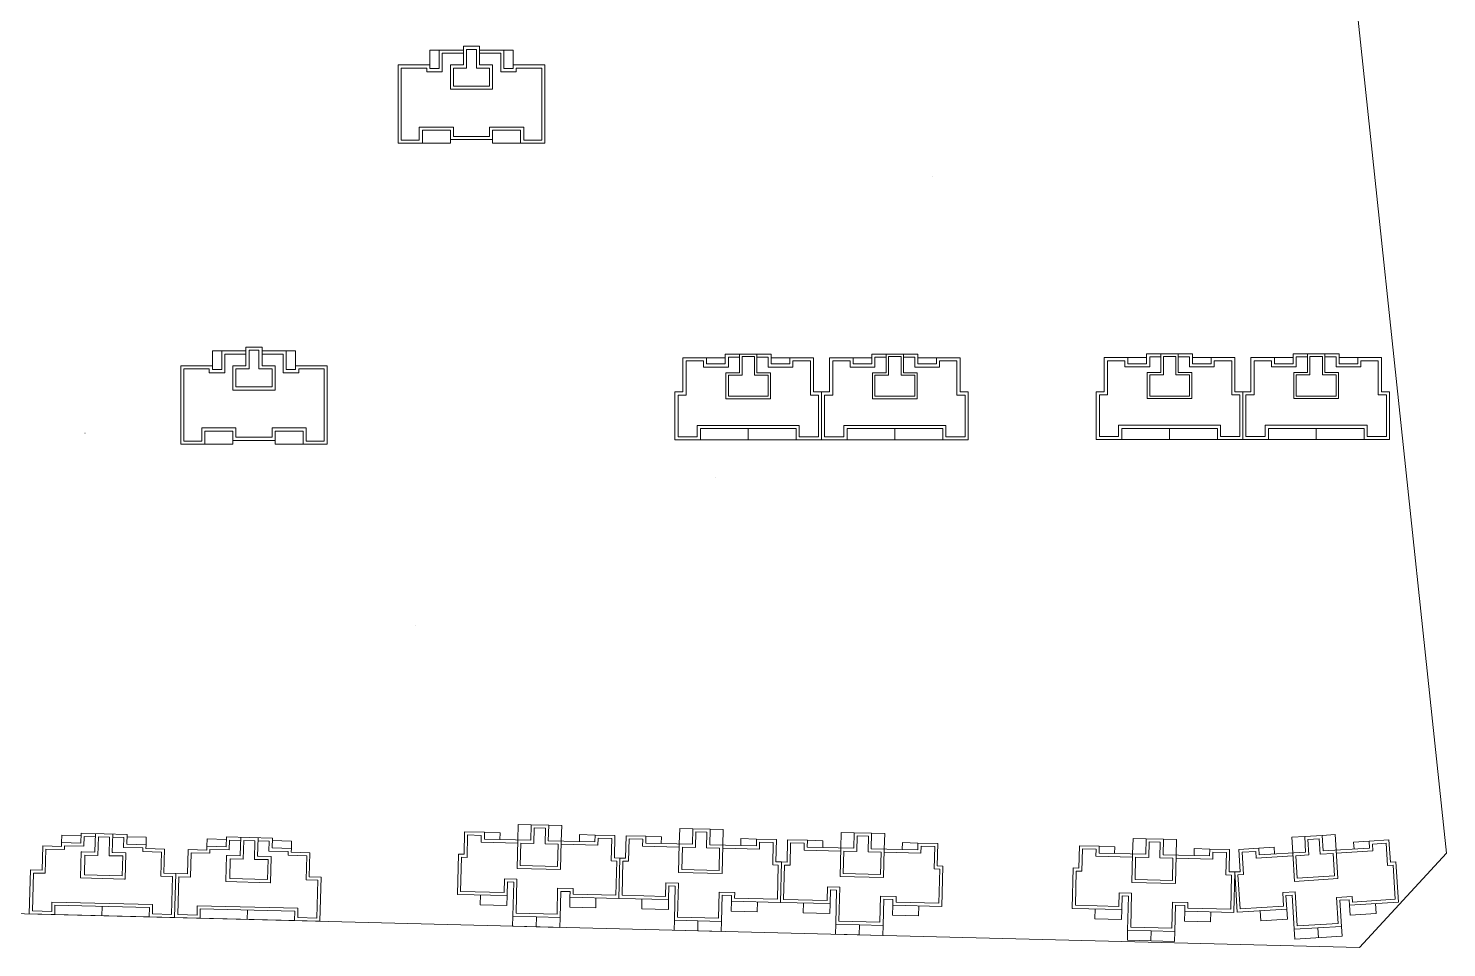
# Model space of a CAD drawing. Extents: x 217039 to 280039, y -2536 to 41961.
# Drawn here: x 223526 to 226265, y 458 to 2234 of the extents above; entities that cross this region are included whole.
import ezdxf

# ---------------------------------------------------------------- set-up
doc = ezdxf.new("R2010")
doc.units = 0
doc.header["$LTSCALE"] = 1000
doc.header["$MEASUREMENT"] = 0
doc.layers.add('140', color=2, linetype='Continuous', lineweight=5)
doc.layers.add('DingDianTu', color=5, linetype='Continuous', lineweight=0)

# ---------------------------------------------------------------- blocks, each defined once
blk = doc.blocks.new('dafasfd')
at = {"layer": 'DingDianTu', "color": 7, "const_width": 100}
blk.add_lwpolyline([(36368038, 16363912), (36368954, 16361479), (36372042, 16362641), (36374261, 16356745), (36369114, 16354807), (36369537, 16353684), (36361113, 16350514), (36359352, 16355194), (36360288, 16355546), (36359830, 16356763), (36358894, 16356410), (36357556, 16359967)], close=True, dxfattribs=at)
for points in [[(36363546, 16362221), (36362876, 16363999), (36359039, 16362555), (36359708, 16360777)], [(36371734, 16355794), (36372686, 16353267), (36369878, 16352210), (36369350, 16353614)]]:
    blk.add_lwpolyline(points, dxfattribs=at)
at = {"layer": 'DingDianTu', "color": 7}
for points in [[(36369878, 16352210), (36361642, 16349110), (36361113, 16350514)], [(36368038, 16363912), (36371127, 16365074), (36372042, 16362641)]]:
    blk.add_lwpolyline(points, dxfattribs=at)
blk = doc.blocks.new('*E48')
at = {"layer": 'DingDianTu', "color": 7, "xscale": 0.001000002024510444, "yscale": 0.001000000163912773, "zscale": 0.001, "rotation": 339.3761177849276}
blk.add_blockref('dafasfd', (22613, -20413), dxfattribs=at)
blk = doc.blocks.new('*E47')
at = {"layer": 'DingDianTu', "color": 7, "xscale": 0.001000002024510444, "yscale": 0.001000000163912773, "zscale": 0.001, "rotation": 339.3761177849276}
blk.add_blockref('dafasfd', (22613, -20413), dxfattribs=at)
blk = doc.blocks.new('*E46')
at = {"layer": 'DingDianTu', "color": 7, "xscale": 0.001000002024510444, "yscale": 0.001000000163912773, "zscale": 0.001, "rotation": 339.3761177849276}
blk.add_blockref('dafasfd', (22613, -20413), dxfattribs=at)
blk = doc.blocks.new('*E45')
at = {"layer": 'DingDianTu', "color": 7, "xscale": 0.001000002024510444, "yscale": 0.001000000163912773, "zscale": 0.001, "rotation": 339.3761177849276}
blk.add_blockref('dafasfd', (22613, -20413), dxfattribs=at)

msp = doc.modelspace()

# ---------------------------------------------------------------- linework, layer by layer
at = {"layer": '140', "color": 7}
for p, q in [((226265.1, 640.8), (225955, 3566.1)), ((224301.2, 2192.3), (224319.2, 2192.3)), ((224301.2, 2163.5), (224301.2, 2192.3)), ((224319.2, 2192.3), (224319.2, 2156.3)), ((224366, 2192.3), (224319.2, 2192.3)), ((224366, 2199.5), (224366, 2192.3)), ((224397.2, 2199.5), (224366, 2199.5)), ((224366, 2192.3), (224366, 2163.5)), ((224372, 2193.5), (224372, 2192.3)), ((224391.2, 2193.5), (224372, 2193.5)), ((224372, 2192.3), (224372, 2157.5)), ((224391.2, 2157.5), (224391.2, 2193.5)), ((224397.2, 2192.3), (224397.2, 2199.5)), ((224397.2, 2163.5), (224397.2, 2199.5)), ((224444, 2192.3), (224397.2, 2192.3)), ((224462, 2192.3), (224444, 2192.3)), ((224444, 2156.3), (224444, 2192.3)), ((224462, 2163.5), (224462, 2192.3)), ((224325.2, 2186.3), (224325.2, 2150.3)), ((224366, 2186.3), (224325.2, 2186.3)), ((224438, 2186.3), (224397.2, 2186.3)), ((224438, 2150.3), (224438, 2186.3)), ((224240, 2163.5), (224240, 2012.3)), ((224279.6, 2163.5), (224240, 2163.5)), ((224246, 2157.5), (224246, 2018.3)), ((224279.6, 2157.5), (224246, 2157.5)), ((224301.2, 2163.5), (224279.6, 2163.5)), ((224295.2, 2157.5), (224279.6, 2157.5)), ((224295.2, 2150.3), (224295.2, 2157.5)), ((224325.2, 2150.3), (224295.2, 2150.3)), ((224301.2, 2156.3), (224301.2, 2163.5)), ((224319.2, 2156.3), (224301.2, 2156.3)), ((224340.8, 2163.5), (224340.8, 2116.7)), ((224366, 2163.5), (224340.8, 2163.5)), ((224346.8, 2157.5), (224346.8, 2122.7)), ((224372, 2157.5), (224346.8, 2157.5)), ((224416.4, 2157.5), (224391.2, 2157.5)), ((224422.4, 2163.5), (224397.2, 2163.5)), ((224416.4, 2122.7), (224416.4, 2157.5)), ((224422.4, 2116.7), (224422.4, 2163.5)), ((224468, 2150.3), (224438, 2150.3)), ((224462, 2156.3), (224444, 2156.3)), ((224462, 2163.5), (224462, 2156.3)), ((224483.6, 2163.5), (224462, 2163.5)), ((224468, 2157.5), (224468, 2150.3)), ((224483.6, 2157.5), (224468, 2157.5)), ((224523.2, 2163.5), (224483.6, 2163.5)), ((224517.2, 2157.5), (224483.6, 2157.5)), ((224517.2, 2018.3), (224517.2, 2157.5)), ((224523.2, 2012.3), (224523.2, 2163.5)), ((224340.8, 2116.7), (224422.4, 2116.7)), ((224346.8, 2122.7), (224416.4, 2122.7)), ((224280.8, 2043.5), (224346.8, 2043.5)), ((224280.8, 2018.3), (224280.8, 2043.5)), ((224286.8, 2037.5), (224340.8, 2037.5)), ((224286.8, 2012.3), (224286.8, 2037.5)), ((224340.8, 2037.5), (224340.8, 2019.5)), ((224346.8, 2043.5), (224346.8, 2025.5)), ((224416.4, 2043.5), (224482.4, 2043.5)), ((224416.4, 2025.5), (224416.4, 2043.5)), ((224422.4, 2037.5), (224476.4, 2037.5)), ((224422.4, 2019.5), (224422.4, 2037.5)), ((224476.4, 2037.5), (224476.4, 2012.3)), ((224482.4, 2043.5), (224482.4, 2018.3)), ((224240, 2012.3), (224286.8, 2012.3)), ((224246, 2018.3), (224280.8, 2018.3)), ((224286.8, 2012.3), (224340.8, 2012.3)), ((224340.8, 2012.3), (224340.8, 2019.5)), ((224340.8, 2019.5), (224381.6, 2019.5)), ((224346.8, 2025.5), (224381.6, 2025.5)), ((224381.6, 2025.5), (224416.4, 2025.5)), ((224381.6, 2019.5), (224422.4, 2019.5)), ((224422.4, 2012.3), (224422.4, 2019.5)), ((224476.4, 2012.3), (224422.4, 2012.3)), ((224476.4, 2012.3), (224523.2, 2012.3)), ((224482.4, 2018.3), (224517.2, 2018.3)), ((223945.9, 1618.1), (223945.9, 1610.9)), ((223977.1, 1618.1), (223945.9, 1618.1)), ((223977.1, 1610.9), (223977.1, 1618.1)), ((223977.1, 1582.1), (223977.1, 1618.1)), ((223881.1, 1610.9), (223899.1, 1610.9)), ((223881.1, 1582.1), (223881.1, 1610.9)), ((223899.1, 1610.9), (223899.1, 1574.9)), ((223945.9, 1610.9), (223899.1, 1610.9)), ((223905.1, 1604.9), (223905.1, 1568.9)), ((223945.9, 1604.9), (223905.1, 1604.9)), ((223945.9, 1610.9), (223945.9, 1582.1)), ((223951.9, 1612.1), (223951.9, 1610.9)), ((223971.1, 1612.1), (223951.9, 1612.1)), ((223951.9, 1610.9), (223951.9, 1576.1)), ((223971.1, 1576.1), (223971.1, 1612.1)), ((224023.9, 1610.9), (223977.1, 1610.9)), ((224017.9, 1604.9), (223977.1, 1604.9)), ((224017.9, 1568.9), (224017.9, 1604.9)), ((224041.9, 1610.9), (224023.9, 1610.9)), ((224023.9, 1574.9), (224023.9, 1610.9)), ((224041.9, 1582.1), (224041.9, 1610.9)), ((224790.1, 1597.7), (224835.7, 1597.7)), ((224790.1, 1531.7), (224790.1, 1597.7)), ((224796.1, 1591.7), (224829.7, 1591.7)), ((224796.1, 1525.7), (224796.1, 1591.7)), ((224829.7, 1591.7), (224829.7, 1579.7)), ((224833.3, 1597.7), (224835.7, 1597.7)), ((224835.7, 1597.7), (224871.7, 1597.7)), ((224835.7, 1597.7), (224835.7, 1585.7)), ((224871.7, 1604.9), (224960.5, 1604.9)), ((224871.7, 1585.7), (224871.7, 1604.9)), ((224877.7, 1598.9), (224899.3, 1598.9)), ((224877.7, 1579.7), (224877.7, 1598.9)), ((224899.3, 1604.9), (224899.3, 1568.9)), ((224928.1, 1600.1), (224904.1, 1600.1)), ((224904.1, 1600.1), (224904.1, 1564.1)), ((224928.1, 1564.1), (224928.1, 1600.1)), ((224932.9, 1568.9), (224932.9, 1604.9)), ((224932.9, 1598.9), (224954.5, 1598.9)), ((224954.5, 1598.9), (224954.5, 1579.7)), ((224960.5, 1604.9), (224960.5, 1585.7)), ((224996.5, 1597.7), (224960.5, 1597.7)), ((224996.5, 1597.7), (225042.1, 1597.7)), ((224996.5, 1585.7), (224996.5, 1597.7)), ((225002.5, 1591.7), (225036.1, 1591.7)), ((225002.5, 1579.7), (225002.5, 1591.7)), ((225036.1, 1591.7), (225036.1, 1525.7)), ((225042.1, 1597.7), (225042.1, 1531.7)), ((225073.3, 1597.7), (225118.9, 1597.7)), ((225073.3, 1531.7), (225073.3, 1597.7)), ((225079.3, 1591.7), (225112.9, 1591.7)), ((225079.3, 1525.7), (225079.3, 1591.7)), ((225112.9, 1591.7), (225112.9, 1579.7)), ((225116.5, 1597.7), (225118.9, 1597.7)), ((225118.9, 1597.7), (225154.9, 1597.7)), ((225118.9, 1597.7), (225118.9, 1585.7)), ((225154.9, 1604.9), (225243.7, 1604.9)), ((225154.9, 1585.7), (225154.9, 1604.9)), ((225160.9, 1598.9), (225182.5, 1598.9)), ((225160.9, 1579.7), (225160.9, 1598.9)), ((225182.5, 1604.9), (225182.5, 1568.9)), ((225211.3, 1600.1), (225187.3, 1600.1)), ((225187.3, 1600.1), (225187.3, 1564.1)), ((225211.3, 1564.1), (225211.3, 1600.1)), ((225216.1, 1568.9), (225216.1, 1604.9)), ((225216.1, 1598.9), (225237.7, 1598.9)), ((225237.7, 1598.9), (225237.7, 1579.7)), ((225243.7, 1604.9), (225243.7, 1585.7)), ((225279.7, 1597.7), (225243.7, 1597.7)), ((225279.7, 1597.7), (225325.3, 1597.7)), ((225279.7, 1585.7), (225279.7, 1597.7)), ((225285.7, 1591.7), (225319.3, 1591.7)), ((225285.7, 1579.7), (225285.7, 1591.7)), ((225319.3, 1591.7), (225319.3, 1525.7)), ((225325.3, 1597.7), (225325.3, 1531.7)), ((225603.9, 1598.1), (225649.5, 1598.1)), ((225603.9, 1532.1), (225603.9, 1598.1)), ((225609.9, 1592.1), (225643.5, 1592.1)), ((225609.9, 1526.1), (225609.9, 1592.1)), ((225643.5, 1592.1), (225643.5, 1580.1)), ((225647.1, 1598.1), (225649.5, 1598.1)), ((225649.5, 1598.1), (225685.5, 1598.1)), ((225649.5, 1598.1), (225649.5, 1586.1)), ((225685.5, 1605.3), (225774.3, 1605.3)), ((225685.5, 1586.1), (225685.5, 1605.3)), ((225691.5, 1599.3), (225713.1, 1599.3)), ((225691.5, 1580.1), (225691.5, 1599.3)), ((225713.1, 1605.3), (225713.1, 1569.3)), ((225741.9, 1600.5), (225717.9, 1600.5)), ((225717.9, 1600.5), (225717.9, 1564.5)), ((225741.9, 1564.5), (225741.9, 1600.5)), ((225746.7, 1569.3), (225746.7, 1605.3)), ((225746.7, 1599.3), (225768.3, 1599.3)), ((225768.3, 1599.3), (225768.3, 1580.1)), ((225774.3, 1605.3), (225774.3, 1586.1)), ((225810.3, 1598.1), (225774.3, 1598.1)), ((225810.3, 1598.1), (225855.9, 1598.1)), ((225810.3, 1586.1), (225810.3, 1598.1)), ((225816.3, 1592.1), (225849.9, 1592.1)), ((225816.3, 1580.1), (225816.3, 1592.1)), ((225849.9, 1592.1), (225849.9, 1526.1)), ((225855.9, 1598.1), (225855.9, 1532.1)), ((225887.1, 1598.1), (225932.7, 1598.1)), ((225887.1, 1532.1), (225887.1, 1598.1)), ((225893.1, 1592.1), (225926.7, 1592.1)), ((225893.1, 1526.1), (225893.1, 1592.1)), ((225926.7, 1592.1), (225926.7, 1580.1)), ((225930.3, 1598.1), (225932.7, 1598.1)), ((225932.7, 1598.1), (225968.7, 1598.1)), ((225932.7, 1598.1), (225932.7, 1586.1)), ((225968.7, 1605.3), (226057.5, 1605.3)), ((225968.7, 1586.1), (225968.7, 1605.3)), ((225974.7, 1599.3), (225996.3, 1599.3)), ((225974.7, 1580.1), (225974.7, 1599.3)), ((225996.3, 1605.3), (225996.3, 1569.3)), ((226025.1, 1600.5), (226001.1, 1600.5)), ((226001.1, 1600.5), (226001.1, 1564.5)), ((226025.1, 1564.5), (226025.1, 1600.5)), ((226029.9, 1569.3), (226029.9, 1605.3)), ((226029.9, 1599.3), (226051.5, 1599.3)), ((226051.5, 1599.3), (226051.5, 1580.1)), ((226057.5, 1605.3), (226057.5, 1586.1)), ((226093.5, 1598.1), (226057.5, 1598.1)), ((226093.5, 1598.1), (226139.1, 1598.1)), ((226093.5, 1586.1), (226093.5, 1598.1)), ((226099.5, 1592.1), (226133.1, 1592.1)), ((226099.5, 1580.1), (226099.5, 1592.1)), ((226133.1, 1592.1), (226133.1, 1526.1)), ((226139.1, 1598.1), (226139.1, 1532.1)), ((223819.9, 1582.1), (223819.9, 1430.9)), ((223859.5, 1582.1), (223819.9, 1582.1)), ((223825.9, 1576.1), (223825.9, 1436.9)), ((223859.5, 1576.1), (223825.9, 1576.1)), ((223881.1, 1582.1), (223859.5, 1582.1)), ((223875.1, 1576.1), (223859.5, 1576.1)), ((223875.1, 1568.9), (223875.1, 1576.1)), ((223905.1, 1568.9), (223875.1, 1568.9)), ((223881.1, 1574.9), (223881.1, 1582.1)), ((223899.1, 1574.9), (223881.1, 1574.9)), ((223920.7, 1582.1), (223920.7, 1535.3)), ((223945.9, 1582.1), (223920.7, 1582.1)), ((223926.7, 1576.1), (223926.7, 1541.3)), ((223951.9, 1576.1), (223926.7, 1576.1)), ((223996.3, 1576.1), (223971.1, 1576.1)), ((224002.3, 1582.1), (223977.1, 1582.1)), ((223996.3, 1541.3), (223996.3, 1576.1)), ((224002.3, 1535.3), (224002.3, 1582.1)), ((224047.9, 1568.9), (224017.9, 1568.9)), ((224041.9, 1574.9), (224023.9, 1574.9)), ((224041.9, 1582.1), (224041.9, 1574.9)), ((224063.5, 1582.1), (224041.9, 1582.1)), ((224047.9, 1576.1), (224047.9, 1568.9)), ((224063.5, 1576.1), (224047.9, 1576.1)), ((224103.1, 1582.1), (224063.5, 1582.1)), ((224097.1, 1576.1), (224063.5, 1576.1)), ((224097.1, 1436.9), (224097.1, 1576.1)), ((224103.1, 1430.9), (224103.1, 1582.1)), ((224829.7, 1579.7), (224877.7, 1579.7)), ((224835.7, 1585.7), (224871.7, 1585.7)), ((224872.9, 1568.9), (224872.9, 1518.5)), ((224899.3, 1568.9), (224872.9, 1568.9)), ((224877.7, 1564.1), (224877.7, 1523.3)), ((224904.1, 1564.1), (224877.7, 1564.1)), ((224954.5, 1564.1), (224928.1, 1564.1)), ((224959.3, 1568.9), (224932.9, 1568.9)), ((224954.5, 1579.7), (225002.5, 1579.7)), ((224954.5, 1523.3), (224954.5, 1564.1)), ((224959.3, 1518.5), (224959.3, 1568.9)), ((224960.5, 1585.7), (224996.5, 1585.7)), ((225112.9, 1579.7), (225160.9, 1579.7)), ((225118.9, 1585.7), (225154.9, 1585.7)), ((225156.1, 1568.9), (225156.1, 1518.5)), ((225182.5, 1568.9), (225156.1, 1568.9)), ((225160.9, 1564.1), (225160.9, 1523.3)), ((225187.3, 1564.1), (225160.9, 1564.1)), ((225237.7, 1564.1), (225211.3, 1564.1)), ((225242.5, 1568.9), (225216.1, 1568.9)), ((225237.7, 1579.7), (225285.7, 1579.7)), ((225237.7, 1523.3), (225237.7, 1564.1)), ((225242.5, 1518.5), (225242.5, 1568.9)), ((225243.7, 1585.7), (225279.7, 1585.7)), ((225643.5, 1580.1), (225691.5, 1580.1)), ((225649.5, 1586.1), (225685.5, 1586.1)), ((225686.7, 1569.3), (225686.7, 1518.9)), ((225713.1, 1569.3), (225686.7, 1569.3)), ((225691.5, 1564.5), (225691.5, 1523.7)), ((225717.9, 1564.5), (225691.5, 1564.5)), ((225768.3, 1564.5), (225741.9, 1564.5)), ((225773.1, 1569.3), (225746.7, 1569.3)), ((225768.3, 1580.1), (225816.3, 1580.1)), ((225768.3, 1523.7), (225768.3, 1564.5)), ((225773.1, 1518.9), (225773.1, 1569.3)), ((225774.3, 1586.1), (225810.3, 1586.1)), ((225926.7, 1580.1), (225974.7, 1580.1)), ((225932.7, 1586.1), (225968.7, 1586.1)), ((225969.9, 1569.3), (225969.9, 1518.9)), ((225996.3, 1569.3), (225969.9, 1569.3)), ((225974.7, 1564.5), (225974.7, 1523.7)), ((226001.1, 1564.5), (225974.7, 1564.5)), ((226051.5, 1564.5), (226025.1, 1564.5)), ((226056.3, 1569.3), (226029.9, 1569.3)), ((226051.5, 1580.1), (226099.5, 1580.1)), ((226051.5, 1523.7), (226051.5, 1564.5)), ((226056.3, 1518.9), (226056.3, 1569.3)), ((226057.5, 1586.1), (226093.5, 1586.1)), ((223920.7, 1535.3), (224002.3, 1535.3)), ((223926.7, 1541.3), (223996.3, 1541.3)), ((224774.5, 1531.7), (224790.1, 1531.7)), ((224774.5, 1439.3), (224774.5, 1531.7)), ((224780.5, 1525.7), (224796.1, 1525.7)), ((224780.5, 1445.3), (224780.5, 1525.7)), ((224872.9, 1519.7), (224872.9, 1518.5)), ((224872.9, 1518.5), (224959.3, 1518.5)), ((224877.7, 1523.3), (224954.5, 1523.3)), ((224958.1, 1518.5), (224959.3, 1518.5)), ((225036.1, 1525.7), (225051.7, 1525.7)), ((225042.1, 1531.7), (225057.7, 1531.7)), ((225051.7, 1525.7), (225051.7, 1445.3)), ((225057.7, 1531.7), (225057.7, 1439.3)), ((225057.7, 1531.7), (225073.3, 1531.7)), ((225057.7, 1439.3), (225057.7, 1531.7)), ((225063.7, 1525.7), (225079.3, 1525.7)), ((225063.7, 1445.3), (225063.7, 1525.7)), ((225156.1, 1519.7), (225156.1, 1518.5)), ((225156.1, 1518.5), (225242.5, 1518.5)), ((225160.9, 1523.3), (225237.7, 1523.3)), ((225241.3, 1518.5), (225242.5, 1518.5)), ((225319.3, 1525.7), (225334.9, 1525.7)), ((225325.3, 1531.7), (225340.9, 1531.7)), ((225334.9, 1525.7), (225334.9, 1445.3)), ((225340.9, 1531.7), (225340.9, 1439.3)), ((225588.3, 1532.1), (225603.9, 1532.1)), ((225588.3, 1439.7), (225588.3, 1532.1)), ((225594.3, 1526.1), (225609.9, 1526.1)), ((225594.3, 1445.7), (225594.3, 1526.1)), ((225686.7, 1520.1), (225686.7, 1518.9)), ((225686.7, 1518.9), (225773.1, 1518.9)), ((225691.5, 1523.7), (225768.3, 1523.7)), ((225771.9, 1518.9), (225773.1, 1518.9)), ((225849.9, 1526.1), (225865.5, 1526.1)), ((225855.9, 1532.1), (225871.5, 1532.1)), ((225865.5, 1526.1), (225865.5, 1445.7)), ((225871.5, 1532.1), (225871.5, 1439.7)), ((225871.5, 1532.1), (225887.1, 1532.1)), ((225871.5, 1439.7), (225871.5, 1532.1)), ((225877.5, 1526.1), (225893.1, 1526.1)), ((225877.5, 1445.7), (225877.5, 1526.1)), ((225969.9, 1520.1), (225969.9, 1518.9)), ((225969.9, 1518.9), (226056.3, 1518.9)), ((225974.7, 1523.7), (226051.5, 1523.7)), ((226055.1, 1518.9), (226056.3, 1518.9)), ((226133.1, 1526.1), (226148.7, 1526.1)), ((226139.1, 1532.1), (226154.7, 1532.1)), ((226148.7, 1526.1), (226148.7, 1445.7)), ((226154.7, 1532.1), (226154.7, 1439.7)), ((223860.7, 1462.1), (223926.7, 1462.1)), ((223860.7, 1436.9), (223860.7, 1462.1)), ((223866.7, 1456.1), (223920.7, 1456.1)), ((223866.7, 1430.9), (223866.7, 1456.1)), ((223920.7, 1456.1), (223920.7, 1438.1)), ((223926.7, 1462.1), (223926.7, 1444.1)), ((223996.3, 1462.1), (224062.3, 1462.1)), ((223996.3, 1444.1), (223996.3, 1462.1)), ((224002.3, 1456.1), (224056.3, 1456.1)), ((224002.3, 1438.1), (224002.3, 1456.1)), ((224056.3, 1456.1), (224056.3, 1430.9)), ((224062.3, 1462.1), (224062.3, 1436.9)), ((224817.7, 1466.9), (224817.7, 1445.3)), ((224916.1, 1466.9), (224817.7, 1466.9)), ((224823.7, 1460.9), (224823.7, 1439.3)), ((224916.1, 1460.9), (224823.7, 1460.9)), ((225014.5, 1466.9), (224916.1, 1466.9)), ((225008.5, 1460.9), (224916.1, 1460.9)), ((224916.1, 1460.9), (224916.1, 1439.3)), ((225008.5, 1439.3), (225008.5, 1460.9)), ((225014.5, 1445.3), (225014.5, 1466.9)), ((225100.9, 1466.9), (225100.9, 1445.3)), ((225199.3, 1466.9), (225100.9, 1466.9)), ((225106.9, 1460.9), (225106.9, 1439.3)), ((225199.3, 1460.9), (225106.9, 1460.9)), ((225297.7, 1466.9), (225199.3, 1466.9)), ((225291.7, 1460.9), (225199.3, 1460.9)), ((225199.3, 1460.9), (225199.3, 1439.3)), ((225291.7, 1439.3), (225291.7, 1460.9)), ((225297.7, 1445.3), (225297.7, 1466.9)), ((225631.5, 1467.3), (225631.5, 1445.7)), ((225729.9, 1467.3), (225631.5, 1467.3)), ((225637.5, 1461.3), (225637.5, 1439.7)), ((225729.9, 1461.3), (225637.5, 1461.3)), ((225828.3, 1467.3), (225729.9, 1467.3)), ((225822.3, 1461.3), (225729.9, 1461.3)), ((225729.9, 1461.3), (225729.9, 1439.7)), ((225822.3, 1439.7), (225822.3, 1461.3)), ((225828.3, 1445.7), (225828.3, 1467.3)), ((225914.7, 1467.3), (225914.7, 1445.7)), ((226013.1, 1467.3), (225914.7, 1467.3)), ((225920.7, 1461.3), (225920.7, 1439.7)), ((226013.1, 1461.3), (225920.7, 1461.3)), ((226111.5, 1467.3), (226013.1, 1467.3)), ((226105.5, 1461.3), (226013.1, 1461.3)), ((226013.1, 1461.3), (226013.1, 1439.7)), ((226105.5, 1439.7), (226105.5, 1461.3)), ((226111.5, 1445.7), (226111.5, 1467.3)), ((223819.9, 1430.9), (223866.7, 1430.9)), ((223825.9, 1436.9), (223860.7, 1436.9)), ((223866.7, 1430.9), (223920.7, 1430.9)), ((223920.7, 1430.9), (223920.7, 1438.1)), ((223920.7, 1438.1), (223961.5, 1438.1)), ((223926.7, 1444.1), (223961.5, 1444.1)), ((223961.5, 1444.1), (223996.3, 1444.1)), ((223961.5, 1438.1), (224002.3, 1438.1)), ((224002.3, 1430.9), (224002.3, 1438.1)), ((224056.3, 1430.9), (224002.3, 1430.9)), ((224056.3, 1430.9), (224103.1, 1430.9)), ((224062.3, 1436.9), (224097.1, 1436.9)), ((224823.7, 1439.3), (224774.5, 1439.3)), ((224817.7, 1445.3), (224780.5, 1445.3)), ((224916.1, 1439.3), (224823.7, 1439.3)), ((224916.1, 1439.3), (225008.5, 1439.3)), ((225057.7, 1439.3), (225008.5, 1439.3)), ((225051.7, 1445.3), (225014.5, 1445.3)), ((225106.9, 1439.3), (225057.7, 1439.3)), ((225100.9, 1445.3), (225063.7, 1445.3)), ((225199.3, 1439.3), (225106.9, 1439.3)), ((225199.3, 1439.3), (225291.7, 1439.3)), ((225340.9, 1439.3), (225291.7, 1439.3)), ((225334.9, 1445.3), (225297.7, 1445.3)), ((225637.5, 1439.7), (225588.3, 1439.7)), ((225631.5, 1445.7), (225594.3, 1445.7)), ((225729.9, 1439.7), (225637.5, 1439.7)), ((225729.9, 1439.7), (225822.3, 1439.7)), ((225871.5, 1439.7), (225822.3, 1439.7)), ((225865.5, 1445.7), (225828.3, 1445.7)), ((225920.7, 1439.7), (225871.5, 1439.7)), ((225914.7, 1445.7), (225877.5, 1445.7)), ((226013.1, 1439.7), (225920.7, 1439.7)), ((226013.1, 1439.7), (226105.5, 1439.7)), ((226154.7, 1439.7), (226105.5, 1439.7)), ((226148.7, 1445.7), (226111.5, 1445.7)), ((224471.1, 666.2), (224471.9, 696.2)), ((224471.9, 696.2), (224497.1, 695.6)), ((224496.3, 665.6), (224497.1, 695.6)), ((224497.1, 695.6), (224530.7, 694.7)), ((224502.9, 689.4), (224502.2, 659.4)), ((224524.5, 688.9), (224502.9, 689.4)), ((224523.8, 658.9), (224524.5, 688.9)), ((224530.7, 694.7), (224529.9, 664.7)), ((224530.7, 694.7), (224555.8, 694.1)), ((224555.8, 694.1), (224555.1, 664.1)), ((224783, 658.5), (224783.8, 688.5)), ((224783.8, 688.5), (224809, 687.8)), ((224808.2, 657.8), (224809, 687.8)), ((224809, 687.8), (224842.6, 687)), ((224842.6, 687), (224841.8, 657)), ((224842.6, 687), (224867.8, 686.4)), ((224867.8, 686.4), (224867, 656.4)), ((223589.8, 661), (223589.6, 653.8)), ((223589.8, 661), (223590.2, 675.4)), ((223627, 660.1), (223589.8, 661)), ((223590.2, 675.4), (223627.3, 674.4)), ((223627.5, 679.2), (223627, 660.1)), ((223716.2, 677), (223627.5, 679.2)), ((223633.3, 673.1), (223632.8, 653.9)), ((223654.9, 672.5), (223633.3, 673.1)), ((223655.1, 678.5), (223654.2, 643.8)), ((223660.9, 672.4), (223660, 636.4)), ((223682.5, 671.8), (223660.9, 672.4)), ((223681.6, 635.8), (223682.5, 671.8)), ((223687.7, 641.7), (223688.6, 677.7)), ((223710.1, 671.1), (223688.5, 671.7)), ((223709.6, 651.9), (223710.1, 671.1)), ((223715.7, 657.8), (223716.2, 677)), ((223752.9, 656.9), (223715.7, 657.8)), ((223753.3, 671.3), (223716.1, 672.2)), ((223752.9, 656.9), (223753.3, 671.3)), ((223870.5, 653.9), (223870.9, 668.3)), ((223870.9, 668.3), (223908, 667.3)), ((223908.2, 672.1), (223907.7, 652.9)), ((223996.9, 669.9), (223908.2, 672.1)), ((223914, 666), (223913.5, 646.8)), ((223935.6, 665.4), (223914, 666)), ((223935.8, 671.4), (223934.9, 636.6)), ((223941.6, 665.3), (223940.7, 629.3)), ((223963.2, 664.7), (223941.6, 665.3)), ((223962.3, 628.7), (223963.2, 664.7)), ((223968.4, 634.6), (223969.4, 670.6)), ((223990.8, 664), (223969.2, 664.6)), ((223990.3, 644.8), (223990.8, 664)), ((223996.5, 650.7), (223996.9, 669.9)), ((224034, 664.1), (223996.8, 665.1)), ((224033.6, 649.7), (224034, 664.1)), ((224367.2, 638.7), (224368.3, 681.9)), ((224368.3, 681.9), (224406.7, 681)), ((224373.1, 632.6), (224374.1, 675.8)), ((224374.1, 675.8), (224400.5, 675.1)), ((224400.5, 675.1), (224400.2, 661.9)), ((224400.2, 661.9), (224471, 660.2)), ((224406.7, 681), (224406.4, 667.8)), ((224406.4, 667.8), (224496.3, 665.6)), ((224406.7, 681), (224436.7, 680.2)), ((224436.7, 680.2), (224436.3, 667)), ((224471.1, 666.2), (224469.8, 611)), ((224477, 660), (224475.9, 616.9)), ((224502.2, 659.4), (224477, 660)), ((224549, 658.3), (224523.8, 658.9)), ((224529.9, 664.7), (224619.9, 662.5)), ((224547.9, 615.1), (224549, 658.3)), ((224553.7, 608.9), (224555.1, 664.1)), ((224555, 658.1), (224625.7, 656.4)), ((224589.9, 663.2), (224590.2, 676.4)), ((224590.2, 676.4), (224620.2, 675.7)), ((224619.9, 662.5), (224620.2, 675.7)), ((224620.2, 675.7), (224658.6, 674.7)), ((224625.7, 656.4), (224626.1, 669.5)), ((224626.1, 669.5), (224652.5, 668.9)), ((224652.5, 668.9), (224651.4, 625.7)), ((224658.6, 674.7), (224657.5, 631.6)), ((224679.1, 631), (224680.2, 674.2)), ((224680.2, 674.2), (224718.6, 673.3)), ((224685, 624.9), (224686, 668.1)), ((224686, 668.1), (224712.4, 667.4)), ((224712.4, 667.4), (224712.1, 654.2)), ((224718.6, 673.3), (224718.3, 660.1)), ((224718.3, 660.1), (224808.2, 657.8)), ((224718.6, 673.3), (224748.6, 672.5)), ((224748.6, 672.5), (224748.2, 659.3)), ((224783, 658.5), (224781.7, 603.3)), ((224814.8, 681.7), (224814.1, 651.7)), ((224836.4, 681.1), (224814.8, 681.7)), ((224835.7, 651.2), (224836.4, 681.1)), ((224901.8, 655.5), (224902.1, 668.7)), ((224902.1, 668.7), (224932.1, 668)), ((224931.8, 654.8), (224932.1, 668)), ((224932.1, 668), (224970.5, 667)), ((224937.6, 648.6), (224938, 661.8)), ((224938, 661.8), (224964.4, 661.2)), ((224964.4, 661.2), (224963.3, 618)), ((224970.5, 667), (224969.4, 623.8)), ((224991, 623.3), (224992.1, 666.5)), ((224992.1, 666.5), (225030.5, 665.5)), ((224996.9, 617.2), (224997.9, 660.3)), ((224997.9, 660.3), (225024.3, 659.7)), ((225024.3, 659.7), (225024, 646.5)), ((225030.5, 665.5), (225030.2, 652.3)), ((225030.5, 665.5), (225060.5, 664.8)), ((225060.5, 664.8), (225060.2, 651.6)), ((225094.9, 650.7), (225095.7, 680.7)), ((225095.7, 680.7), (225120.9, 680.1)), ((225120.1, 650.1), (225120.9, 680.1)), ((225120.9, 680.1), (225154.5, 679.3)), ((225126.7, 674), (225126, 644)), ((225148.3, 673.4), (225126.7, 674)), ((225147.6, 643.4), (225148.3, 673.4)), ((225154.5, 679.3), (225153.7, 649.3)), ((225154.5, 679.3), (225179.7, 678.6)), ((225179.7, 678.6), (225178.9, 648.7)), ((225213.7, 647.8), (225214, 661)), ((225214, 661), (225244, 660.2)), ((225243.7, 647.1), (225244, 660.2)), ((225244, 660.2), (225282.4, 659.3)), ((225282.4, 659.3), (225281.3, 616.1)), ((225658.6, 639.1), (225659.3, 669.1)), ((225659.3, 669.1), (225684.5, 668.5)), ((225683.8, 638.5), (225684.5, 668.5)), ((225684.5, 668.5), (225718.1, 667.7)), ((225690.3, 662.4), (225689.6, 632.4)), ((225711.9, 661.8), (225690.3, 662.4)), ((225711.2, 631.8), (225711.9, 661.8)), ((225718.1, 667.7), (225717.3, 637.7)), ((225718.1, 667.7), (225743.3, 667.1)), ((225743.3, 667.1), (225742.5, 637.1)), ((225965.8, 671.3), (225990.9, 672.8)), ((225967.7, 641.3), (225965.8, 671.3)), ((225990.9, 672.8), (226024.5, 674.9)), ((225992.8, 642.9), (225990.9, 672.8)), ((226018.9, 668.6), (225997.3, 667.2)), ((225997.3, 667.2), (225999.2, 637.3)), ((226020.7, 638.6), (226018.9, 668.6)), ((226024.5, 674.9), (226049.6, 676.5)), ((226024.5, 674.9), (226026.3, 645)), ((226049.6, 676.5), (226051.5, 646.6)), ((226085.4, 661.9), (226115.3, 663.8)), ((226086.2, 648.7), (226085.4, 661.9)), ((226115.3, 663.8), (226153.7, 666.2)), ((226116.2, 650.6), (226115.3, 663.8)), ((226121.7, 658.2), (226148.1, 659.8)), ((226122.5, 645), (226121.7, 658.2)), ((226148.1, 659.8), (226150.8, 616.7)), ((226153.7, 666.2), (226156.4, 623.1)), ((223553.6, 654.7), (223552.4, 607.9)), ((223589.6, 653.8), (223553.6, 654.7)), ((223559.5, 648.6), (223558.3, 601.8)), ((223595.5, 647.6), (223559.5, 648.6)), ((223595.6, 654.8), (223595.5, 647.6)), ((223632.8, 653.9), (223595.6, 654.8)), ((223627.7, 643.2), (223626.5, 594)), ((223628.9, 643.2), (223627.7, 643.2)), ((223654.1, 642.6), (223628.9, 643.2)), ((223634.8, 637), (223633.8, 598.7)), ((223660, 636.4), (223634.8, 637)), ((223654.2, 643.8), (223654.1, 642.6)), ((223708, 635.2), (223681.6, 635.8)), ((223688.9, 641.7), (223687.7, 641.7)), ((223714.1, 641), (223688.9, 641.7)), ((223707, 596.8), (223708, 635.2)), ((223746.8, 651), (223709.6, 651.9)), ((223712.8, 590.7), (223714.1, 639.8)), ((223714.1, 639.8), (223714.1, 641)), ((223746.6, 643.8), (223746.8, 651)), ((223782.6, 642.9), (223746.6, 643.8)), ((223752.8, 649.7), (223752.9, 656.9)), ((223788.7, 648.7), (223752.8, 649.7)), ((223781.4, 596.1), (223782.6, 642.9)), ((223787.6, 602), (223788.7, 648.7)), ((223834.3, 647.6), (223833.1, 600.8)), ((223870.3, 646.7), (223834.3, 647.6)), ((223840.2, 641.4), (223839, 594.6)), ((223876.2, 640.5), (223840.2, 641.4)), ((223870.5, 653.9), (223870.3, 646.7)), ((223907.7, 652.9), (223870.5, 653.9)), ((223876.3, 647.7), (223876.2, 640.5)), ((223913.5, 646.8), (223876.3, 647.7)), ((223908.5, 636.1), (223907.2, 586.9)), ((223909.7, 636.1), (223908.5, 636.1)), ((223934.8, 635.4), (223909.7, 636.1)), ((223934.9, 636.6), (223934.8, 635.4)), ((223969.6, 634.6), (223968.4, 634.6)), ((223994.8, 633.9), (223969.6, 634.6)), ((224027.5, 643.9), (223990.3, 644.8)), ((223993.6, 583.5), (223994.8, 632.7)), ((223994.8, 632.7), (223994.8, 633.9)), ((224033.6, 649.7), (223996.5, 650.7)), ((224027.3, 636.7), (224027.5, 643.9)), ((224063.3, 635.8), (224027.3, 636.7)), ((224033.5, 642.5), (224033.6, 649.7)), ((224069.4, 641.6), (224033.5, 642.5)), ((224062.1, 589), (224063.3, 635.8)), ((224068.3, 594.8), (224069.4, 641.6)), ((224354.5, 561), (224356.4, 639)), ((224356.4, 639), (224367.2, 638.7)), ((224360.6, 566.9), (224362.3, 632.9)), ((224362.3, 632.9), (224373.1, 632.6)), ((224657.5, 631.6), (224668.3, 631.3)), ((224668.3, 631.3), (224666.4, 553.3)), ((224666.4, 553.3), (224668.3, 631.3)), ((224668.3, 631.3), (224679.1, 631)), ((224712.1, 654.2), (224782.9, 652.5)), ((224788.9, 652.3), (224787.8, 609.1)), ((224814.1, 651.7), (224788.9, 652.3)), ((224860.9, 650.5), (224835.7, 651.2)), ((224841.8, 657), (224931.8, 654.8)), ((224859.8, 607.3), (224860.9, 650.5)), ((224865.6, 601.2), (224867, 656.4)), ((224866.9, 650.4), (224937.6, 648.6)), ((225024, 646.5), (225094.8, 644.7)), ((225030.2, 652.3), (225120.1, 650.1)), ((225094.9, 650.7), (225093.6, 595.6)), ((225100.8, 644.6), (225099.7, 601.4)), ((225126, 644), (225100.8, 644.6)), ((225172.8, 642.8), (225147.6, 643.4)), ((225153.7, 649.3), (225243.7, 647.1)), ((225171.7, 599.6), (225172.8, 642.8)), ((225177.5, 593.5), (225178.9, 648.7)), ((225178.8, 642.7), (225249.5, 640.9)), ((225249.5, 640.9), (225249.9, 654.1)), ((225249.9, 654.1), (225276.3, 653.4)), ((225276.3, 653.4), (225275.2, 610.3)), ((225554.6, 611.7), (225555.7, 654.9)), ((225555.7, 654.9), (225594.1, 653.9)), ((225560.5, 605.6), (225561.6, 648.8)), ((225561.6, 648.8), (225588, 648.1)), ((225588, 648.1), (225587.6, 634.9)), ((225587.6, 634.9), (225658.4, 633.1)), ((225594.1, 653.9), (225593.8, 640.8)), ((225593.8, 640.8), (225683.8, 638.5)), ((225594.1, 653.9), (225624.1, 653.2)), ((225624.1, 653.2), (225623.8, 640)), ((225658.6, 639.1), (225657.2, 584)), ((225664.4, 633), (225663.3, 589.8)), ((225689.6, 632.4), (225664.4, 633)), ((225736.4, 631.2), (225711.2, 631.8)), ((225717.3, 637.7), (225807.3, 635.5)), ((225735.3, 588), (225736.4, 631.2)), ((225741.2, 581.9), (225742.5, 637.1)), ((225742.4, 631.1), (225813.2, 629.3)), ((225777.3, 636.2), (225777.6, 649.4)), ((225777.6, 649.4), (225807.6, 648.7)), ((225807.3, 635.5), (225807.6, 648.7)), ((225807.6, 648.7), (225846, 647.7)), ((225813.2, 629.3), (225813.5, 642.5)), ((225813.5, 642.5), (225839.9, 641.9)), ((225839.9, 641.9), (225838.8, 598.7)), ((225846, 647.7), (225845, 604.5)), ((225863.8, 648), (225902.2, 650.4)), ((225866.5, 604.9), (225863.8, 648)), ((225870.2, 642.4), (225896.5, 644.1)), ((225872.9, 599.3), (225870.2, 642.4)), ((225896.5, 644.1), (225897.4, 630.9)), ((225897.4, 630.9), (225968, 635.3)), ((225902.2, 650.4), (225932.1, 652.3)), ((225902.2, 650.4), (225903, 637.3)), ((225903, 637.3), (225992.8, 642.9)), ((225932.1, 652.3), (225932.9, 639.1)), ((225967.7, 641.3), (225971.1, 586.2)), ((225999.2, 637.3), (225974, 635.7)), ((225974, 635.7), (225976.7, 592.6)), ((226045.9, 640.2), (226020.7, 638.6)), ((226026.3, 645), (226116.2, 650.6)), ((226048.6, 597.1), (226045.9, 640.2)), ((226054.9, 591.5), (226051.5, 646.6)), ((226051.9, 640.6), (226122.5, 645)), ((226096.5, 458.1), (226265.1, 640.8)), ((223529.6, 608.5), (223527.5, 523.3)), ((223552.4, 607.9), (223529.6, 608.5)), ((223915.5, 629.9), (223914.5, 591.5)), ((223940.7, 629.3), (223915.5, 629.9)), ((223988.7, 628.1), (223962.3, 628.7)), ((223987.7, 589.7), (223988.7, 628.1)), ((224469.8, 611), (224553.7, 608.9)), ((224475.9, 616.9), (224547.9, 615.1)), ((224651.4, 625.7), (224662.2, 625.4)), ((224662.2, 625.4), (224660.5, 559.5)), ((224672.5, 559.2), (224674.2, 625.1)), ((224674.2, 625.1), (224685, 624.9)), ((224781.7, 603.3), (224865.6, 601.2)), ((224787.8, 609.1), (224859.8, 607.3)), ((224963.3, 618), (224974.1, 617.7)), ((224969.4, 623.8), (224980.2, 623.6)), ((224974.1, 617.7), (224972.5, 551.7)), ((224980.2, 623.6), (224978.3, 545.6)), ((224978.3, 545.6), (224980.2, 623.6)), ((224980.2, 623.6), (224991, 623.3)), ((224984.4, 551.4), (224986.1, 617.4)), ((224986.1, 617.4), (224996.9, 617.2)), ((225275.2, 610.3), (225286, 610)), ((225281.3, 616.1), (225292.1, 615.8)), ((225286, 610), (225284.4, 544)), ((225292.1, 615.8), (225290.2, 537.9)), ((225541.9, 534), (225543.9, 612)), ((225543.9, 612), (225554.6, 611.7)), ((225548.1, 539.9), (225549.7, 605.8)), ((225549.7, 605.8), (225560.5, 605.6)), ((225845, 604.5), (225855.8, 604.3)), ((225855.8, 604.3), (225853.8, 526.3)), ((225855.8, 604.3), (225866.5, 604.9)), ((225860.6, 526.4), (225855.8, 604.3)), ((226150.8, 616.7), (226161.5, 617.4)), ((226156.4, 623.1), (226167.1, 623.7)), ((226161.5, 617.4), (226165.7, 551.5)), ((226167.1, 623.7), (226172, 545.9)), ((220631.5, 596.8), (226096.5, 458.1)), ((223535.5, 602.3), (223533.6, 529.2)), ((223558.3, 601.8), (223535.5, 602.3)), ((223626.5, 594), (223626.5, 592.8)), ((223626.5, 592.8), (223711.6, 590.7)), ((223633.8, 598.7), (223707, 596.8)), ((223711.6, 590.7), (223712.8, 590.7)), ((223804.2, 595.5), (223781.4, 596.1)), ((223810.3, 601.4), (223787.6, 602)), ((223802.3, 522.4), (223804.2, 595.5)), ((223808.2, 516.2), (223810.3, 601.4)), ((223810.3, 601.4), (223808.2, 516.2)), ((223833.1, 600.8), (223810.3, 601.4)), ((223816.2, 595.2), (223814.3, 522.1)), ((223839, 594.6), (223816.2, 595.2)), ((223907.2, 586.9), (223907.2, 585.7)), ((223907.2, 585.7), (223992.4, 583.6)), ((223914.5, 591.5), (223987.7, 589.7)), ((223992.4, 583.6), (223993.6, 583.5)), ((224084.9, 588.4), (224062.1, 589)), ((224091.1, 594.3), (224068.3, 594.8)), ((224083, 515.2), (224084.9, 588.4)), ((224088.9, 509.1), (224091.1, 594.3)), ((224445.3, 591.2), (224444.6, 564.8)), ((224469.3, 590.6), (224445.3, 591.2)), ((224451.1, 585.1), (224450.5, 558.7)), ((224463.1, 584.8), (224451.1, 585.1)), ((224461.5, 518.8), (224463.1, 584.8)), ((224467.6, 524.6), (224469.3, 590.6)), ((224757.2, 583.5), (224756.5, 557.1)), ((224781.2, 582.9), (224757.2, 583.5)), ((224763, 577.3), (224762.4, 550.9)), ((224775, 577), (224763, 577.3)), ((224773.4, 511.1), (224775, 577)), ((224779.5, 516.9), (224781.2, 582.9)), ((225069.1, 575.8), (225068.4, 549.4)), ((225093.1, 575.2), (225069.1, 575.8)), ((225093.6, 595.6), (225177.5, 593.5)), ((225099.7, 601.4), (225171.7, 599.6)), ((225657.2, 584), (225741.2, 581.9)), ((225663.3, 589.8), (225735.3, 588)), ((225838.8, 598.7), (225849.6, 598.4)), ((225849.6, 598.4), (225848, 532.4)), ((225862.1, 598.6), (225872.9, 599.3)), ((225866.2, 532.8), (225862.1, 598.6)), ((225971.1, 586.2), (226054.9, 591.5)), ((225976.7, 592.6), (226048.6, 597.1)), ((224450.5, 558.7), (224354.5, 561)), ((224444.6, 564.8), (224360.6, 566.9)), ((224398.9, 559.9), (224398.4, 540.7)), ((224450, 539.5), (224450.5, 558.7)), ((224548, 573.1), (224546.8, 522.7)), ((224578, 572.3), (224548, 573.1)), ((224553.9, 566.9), (224552.7, 516.5)), ((224571.9, 566.5), (224553.9, 566.9)), ((224571.2, 536.5), (224571.6, 555.7)), ((224571.6, 555.7), (224571.9, 566.5)), ((224666.4, 553.3), (224571.6, 555.7)), ((224577.8, 561.5), (224578, 572.3)), ((224660.5, 559.5), (224577.8, 561.5)), ((224622, 554.4), (224621.5, 535.2)), ((224762.4, 550.9), (224666.4, 553.3)), ((224756.5, 557.1), (224672.5, 559.2)), ((224710.8, 552.2), (224710.3, 533)), ((224761.9, 531.7), (224762.4, 550.9)), ((224860, 565.3), (224858.7, 514.9)), ((224889.9, 564.6), (224860, 565.3)), ((224865.8, 559.2), (224864.6, 508.8)), ((224883.8, 558.7), (224865.8, 559.2)), ((224883.1, 528.7), (224883.5, 547.9)), ((224883.5, 547.9), (224883.8, 558.7)), ((224978.3, 545.6), (224883.5, 547.9)), ((224889.7, 553.8), (224889.9, 564.6)), ((224972.5, 551.7), (224889.7, 553.8)), ((225068.4, 549.4), (224984.4, 551.4)), ((225074.9, 569.6), (225074.3, 543.2)), ((225086.9, 569.3), (225074.9, 569.6)), ((225085.3, 503.3), (225086.9, 569.3)), ((225091.4, 509.2), (225093.1, 575.2)), ((225171.9, 557.6), (225170.6, 507.2)), ((225201.8, 556.9), (225171.9, 557.6)), ((225177.7, 551.5), (225176.5, 501.1)), ((225195.7, 551), (225177.7, 551.5)), ((225195.4, 540.2), (225195.7, 551)), ((225201.6, 546.1), (225201.8, 556.9)), ((225632.7, 564.2), (225632, 537.8)), ((225656.7, 563.6), (225632.7, 564.2)), ((225638.5, 558), (225637.9, 531.6)), ((225650.5, 557.7), (225638.5, 558)), ((225648.9, 491.7), (225650.5, 557.7)), ((225655.1, 497.6), (225656.7, 563.6)), ((225972.4, 565.9), (225948.4, 564.4)), ((225948.4, 564.4), (225950.1, 538)), ((225966.8, 559.5), (225954.8, 558.8)), ((225954.8, 558.8), (225956.4, 532.4)), ((225970.9, 493.6), (225966.8, 559.5)), ((225976.5, 500), (225972.4, 565.9)), ((226082.3, 557.1), (226052.4, 555.2)), ((226052.4, 555.2), (226055.5, 504.9)), ((226076.7, 550.8), (226058.8, 549.6)), ((226058.8, 549.6), (226061.9, 499.3)), ((226077.4, 540), (226076.7, 550.8)), ((226083, 546.3), (226082.3, 557.1)), ((226165.7, 551.5), (226083, 546.3)), ((223527.5, 523.3), (223576.7, 522.1)), ((223533.6, 529.2), (223570.8, 528.2)), ((223570.8, 528.2), (223571.3, 546.2)), ((223571.3, 546.2), (223765.6, 541.3)), ((223576.7, 522.1), (223577.1, 540.1)), ((223576.7, 522.1), (223759, 517.5)), ((223577.1, 540.1), (223759.5, 535.5)), ((223668.3, 537.8), (223667.8, 519.8)), ((223759.5, 535.5), (223759, 517.5)), ((223765.6, 541.3), (223765.2, 523.3)), ((223765.2, 523.3), (223802.3, 522.4)), ((223814.3, 522.1), (223851.5, 521.1)), ((223851.5, 521.1), (223852, 539.1)), ((223852, 539.1), (224046.3, 534.2)), ((223857.4, 515), (223857.8, 533)), ((223857.8, 533), (224040.2, 528.3)), ((223949, 530.6), (223948.5, 512.6)), ((224040.2, 528.3), (224039.7, 510.3)), ((224046.3, 534.2), (224045.9, 516.2)), ((224398.4, 540.7), (224450, 539.5)), ((224546.8, 522.7), (224467.6, 524.6)), ((224621.5, 535.2), (224571.2, 536.5)), ((224710.3, 533), (224761.9, 531.7)), ((224933.4, 527.5), (224883.1, 528.7)), ((224933.9, 546.7), (224933.4, 527.5)), ((225074.3, 543.2), (224978.3, 545.6)), ((225022.7, 544.5), (225022.2, 525.3)), ((225022.2, 525.3), (225073.8, 524)), ((225073.8, 524), (225074.3, 543.2)), ((225195, 521), (225195.4, 540.2)), ((225245.3, 519.8), (225195, 521)), ((225290.2, 537.9), (225195.4, 540.2)), ((225284.4, 544), (225201.6, 546.1)), ((225245.8, 539), (225245.3, 519.8)), ((225637.9, 531.6), (225541.9, 534)), ((225632, 537.8), (225548.1, 539.9)), ((225586.3, 532.9), (225585.8, 513.7)), ((225637.4, 512.4), (225637.9, 531.6)), ((225735.5, 546), (225734.2, 495.6)), ((225765.5, 545.3), (225735.5, 546)), ((225741.3, 539.9), (225740.1, 489.5)), ((225759.3, 539.4), (225741.3, 539.9)), ((225758.6, 509.4), (225759.1, 528.6)), ((225759.1, 528.6), (225759.3, 539.4)), ((225853.8, 526.3), (225759.1, 528.6)), ((225765.2, 534.5), (225765.5, 545.3)), ((225848, 532.4), (225765.2, 534.5)), ((225809.4, 527.4), (225809, 508.2)), ((225956.4, 532.4), (225860.6, 526.4)), ((225950.1, 538), (225866.2, 532.8)), ((225904.9, 529.2), (225906.1, 510)), ((225957.6, 513.2), (225956.4, 532.4)), ((226172, 545.9), (226077.4, 540)), ((226078.6, 520.8), (226077.4, 540)), ((226128.9, 524), (226078.6, 520.8)), ((226127.7, 543.1), (226128.9, 524)), ((223759, 517.5), (223808.2, 516.2)), ((223808.2, 516.2), (223857.4, 515)), ((223857.4, 515), (224039.7, 510.3)), ((224039.7, 510.3), (224088.9, 509.1)), ((224045.9, 516.2), (224083, 515.2)), ((224461, 499.6), (224461.5, 518.8)), ((224552.2, 497.3), (224461, 499.6)), ((224552.7, 516.5), (224461.5, 518.8)), ((224507.1, 517.6), (224506.6, 498.5)), ((224552.7, 516.5), (224552.2, 497.3)), ((224772.9, 491.9), (224773.4, 511.1)), ((224864.6, 508.8), (224773.4, 511.1)), ((224858.7, 514.9), (224779.5, 516.9)), ((224819, 509.9), (224818.5, 490.7)), ((224864.6, 508.8), (224864.1, 489.6)), ((225084.8, 484.1), (225085.3, 503.3)), ((225176.5, 501.1), (225085.3, 503.3)), ((225170.6, 507.2), (225091.4, 509.2)), ((225130.9, 502.2), (225130.4, 483)), ((225176.5, 501.1), (225176, 481.9)), ((225585.8, 513.7), (225637.4, 512.4)), ((225734.2, 495.6), (225655.1, 497.6)), ((225809, 508.2), (225758.6, 509.4)), ((225906.1, 510), (225957.6, 513.2)), ((226061.9, 499.3), (225970.9, 493.6)), ((225972.1, 474.5), (225970.9, 493.6)), ((226055.5, 504.9), (225976.5, 500)), ((226016.4, 496.5), (226017.6, 477.3)), ((226061.9, 499.3), (226063.1, 480.2)), ((224864.1, 489.6), (224772.9, 491.9)), ((225176, 481.9), (225084.8, 484.1)), ((225648.4, 472.5), (225648.9, 491.7)), ((225739.6, 470.3), (225648.4, 472.5)), ((225740.1, 489.5), (225648.9, 491.7)), ((225694.5, 490.6), (225694, 471.4)), ((225740.1, 489.5), (225739.6, 470.3)), ((226063.1, 480.2), (225972.1, 474.5))]:
    msp.add_line(p, q, dxfattribs=at)

# ---------------------------------------------------------------- block references
at = {"layer": '140', "color": 7, "xscale": 0.01199999998789281, "yscale": 0.01200000001699664, "zscale": 0.012}
for name, p in [('*E45', (224523.2, 2163.5)), ('*E48', (222886.2, 1666.8)), ('*E46', (224103.1, 1582.1)), ('*E47', (223523.8, 1295.5))]:
    msp.add_blockref(name, p, dxfattribs=at)

doc.saveas('drawing.dxf')
